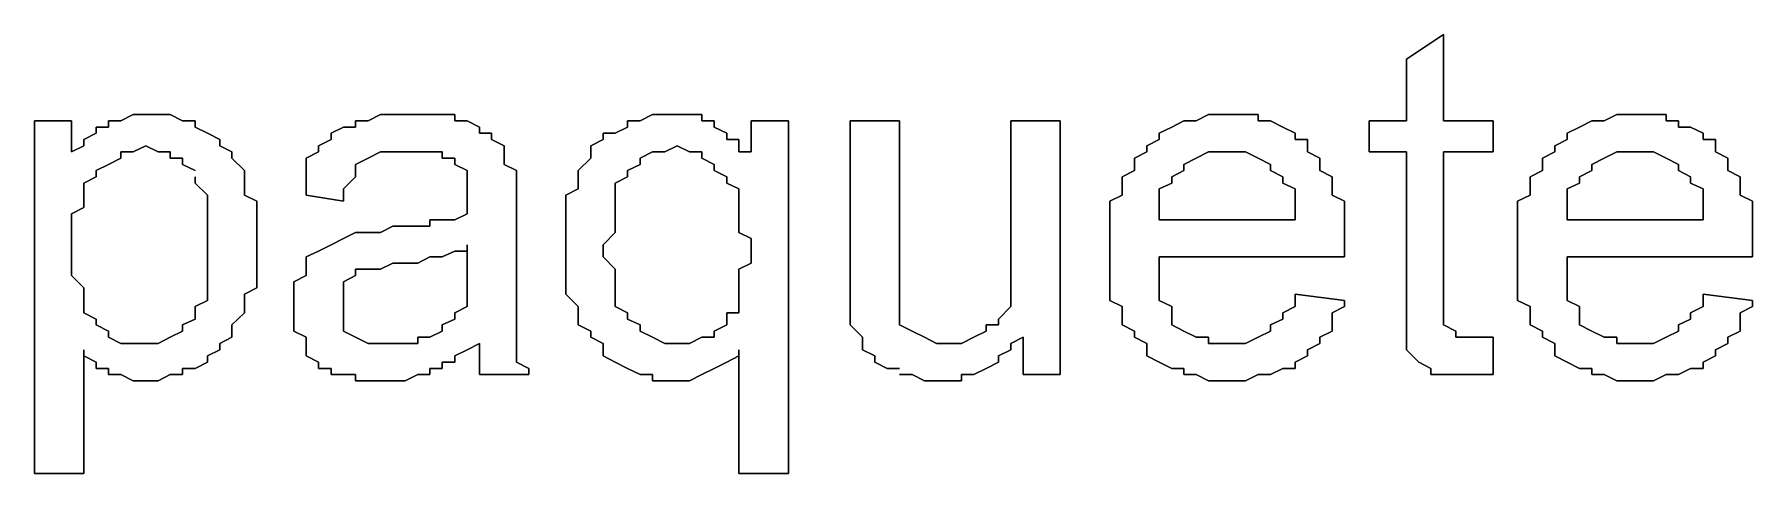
# Model space of a CAD drawing. Header units: metres. Extents: x 2.9 to 42.8, y 1.7 to 28.7.
# Drawn here: x 40.2343 to 40.7247, y 21.9833 to 22.1086 of the extents above; entities that cross this region are included whole.
import ezdxf

# ---------------------------------------------------------------- set-up
doc = ezdxf.new("R2010")
doc.units = ezdxf.units.M
doc.layers.add('GRIS', color=8, linetype='Continuous')

msp = doc.modelspace()

# ---------------------------------------------------------------- linework, layer by layer
at = {"layer": 'GRIS', "lineweight": -3}
for points in [[(40.6365, 22.1086), (40.6259, 22.1015), (40.6365, 22.1086)], [(40.6365, 22.0839), (40.6365, 22.1086), (40.6365, 22.0839)], [(40.6259, 22.1015), (40.6259, 22.0839), (40.6259, 22.1015)], [(40.2449, 22.0839), (40.2343, 22.0839), (40.2449, 22.0839)], [(40.2343, 22.0839), (40.2343, 21.9833), (40.2343, 22.0839)], [(40.2449, 22.0751), (40.2449, 22.0839), (40.2449, 22.0751)], [(40.259, 22.0839), (40.2555, 22.0839), (40.259, 22.0839)], [(40.2555, 22.0839), (40.2555, 22.0821), (40.2555, 22.0839)], [(40.2625, 22.0857), (40.259, 22.0839), (40.2625, 22.0857)], [(40.2661, 22.0857), (40.2625, 22.0857), (40.2661, 22.0857)], [(40.2696, 22.0857), (40.2661, 22.0857), (40.2696, 22.0857)], [(40.2731, 22.0857), (40.2696, 22.0857), (40.2731, 22.0857)], [(40.2766, 22.0839), (40.2731, 22.0857), (40.2766, 22.0839)], [(40.2802, 22.0839), (40.2766, 22.0839), (40.2802, 22.0839)], [(40.2802, 22.0821), (40.2802, 22.0839), (40.2802, 22.0821)], [(40.3296, 22.0839), (40.326, 22.0839), (40.3296, 22.0839)], [(40.326, 22.0839), (40.326, 22.0821), (40.326, 22.0839)], [(40.3331, 22.0857), (40.3296, 22.0839), (40.3331, 22.0857)], [(40.3366, 22.0857), (40.3331, 22.0857), (40.3366, 22.0857)], [(40.3401, 22.0857), (40.3366, 22.0857), (40.3401, 22.0857)], [(40.3437, 22.0857), (40.3401, 22.0857), (40.3437, 22.0857)], [(40.3472, 22.0857), (40.3437, 22.0857), (40.3472, 22.0857)], [(40.3507, 22.0857), (40.3472, 22.0857), (40.3507, 22.0857)], [(40.3543, 22.0857), (40.3507, 22.0857), (40.3543, 22.0857)], [(40.3543, 22.0839), (40.3543, 22.0857), (40.3543, 22.0839)], [(40.3578, 22.0839), (40.3543, 22.0839), (40.3578, 22.0839)], [(40.3613, 22.0821), (40.3578, 22.0839), (40.3613, 22.0821)], [(40.4072, 22.0839), (40.4036, 22.0839), (40.4072, 22.0839)], [(40.4036, 22.0839), (40.4036, 22.0821), (40.4036, 22.0839)], [(40.4107, 22.0857), (40.4072, 22.0839), (40.4107, 22.0857)], [(40.4142, 22.0857), (40.4107, 22.0857), (40.4142, 22.0857)], [(40.4178, 22.0857), (40.4142, 22.0857), (40.4178, 22.0857)], [(40.4213, 22.0857), (40.4178, 22.0857), (40.4213, 22.0857)], [(40.4248, 22.0857), (40.4213, 22.0857), (40.4248, 22.0857)], [(40.4248, 22.0839), (40.4248, 22.0857), (40.4248, 22.0839)], [(40.4283, 22.0839), (40.4248, 22.0839), (40.4283, 22.0839)], [(40.4283, 22.0821), (40.4283, 22.0839), (40.4283, 22.0821)], [(40.4495, 22.0839), (40.4389, 22.0839), (40.4495, 22.0839)], [(40.4389, 22.0839), (40.4389, 22.0751), (40.4389, 22.0839)], [(40.4495, 21.9833), (40.4495, 22.0839), (40.4495, 21.9833)], [(40.4812, 22.0839), (40.4671, 22.0839), (40.4812, 22.0839)], [(40.4671, 22.0839), (40.4671, 22.0398), (40.4671, 22.0839)], [(40.4812, 22.0433), (40.4812, 22.0839), (40.4812, 22.0433)], [(40.5271, 22.0839), (40.513, 22.0839), (40.5271, 22.0839)], [(40.513, 22.0839), (40.513, 22.0451), (40.513, 22.0839)], [(40.5271, 22.0116), (40.5271, 22.0839), (40.5271, 22.0116)], [(40.5624, 22.0839), (40.5589, 22.0821), (40.5624, 22.0839)], [(40.5659, 22.0839), (40.5624, 22.0839), (40.5659, 22.0839)], [(40.5694, 22.0857), (40.5659, 22.0839), (40.5694, 22.0857)], [(40.573, 22.0857), (40.5694, 22.0857), (40.573, 22.0857)], [(40.5765, 22.0857), (40.573, 22.0857), (40.5765, 22.0857)], [(40.58, 22.0857), (40.5765, 22.0857), (40.58, 22.0857)], [(40.5836, 22.0857), (40.58, 22.0857), (40.5836, 22.0857)], [(40.5836, 22.0839), (40.5836, 22.0857), (40.5836, 22.0839)], [(40.5871, 22.0839), (40.5836, 22.0839), (40.5871, 22.0839)], [(40.5906, 22.0821), (40.5871, 22.0839), (40.5906, 22.0821)], [(40.6259, 22.0839), (40.6153, 22.0839), (40.6259, 22.0839)], [(40.6153, 22.0839), (40.6153, 22.0751), (40.6153, 22.0839)], [(40.6506, 22.0839), (40.6365, 22.0839), (40.6506, 22.0839)], [(40.6506, 22.0751), (40.6506, 22.0839), (40.6506, 22.0751)], [(40.6788, 22.0839), (40.6753, 22.0821), (40.6788, 22.0839)], [(40.6823, 22.0839), (40.6788, 22.0839), (40.6823, 22.0839)], [(40.6859, 22.0857), (40.6823, 22.0839), (40.6859, 22.0857)], [(40.6894, 22.0857), (40.6859, 22.0857), (40.6894, 22.0857)], [(40.6929, 22.0857), (40.6894, 22.0857), (40.6929, 22.0857)], [(40.6964, 22.0857), (40.6929, 22.0857), (40.6964, 22.0857)], [(40.7, 22.0857), (40.6964, 22.0857), (40.7, 22.0857)], [(40.7, 22.0839), (40.7, 22.0857), (40.7, 22.0839)], [(40.7035, 22.0839), (40.7, 22.0839), (40.7035, 22.0839)], [(40.7035, 22.0821), (40.7035, 22.0839), (40.7035, 22.0821)], [(40.2519, 22.0804), (40.2484, 22.0786), (40.2519, 22.0804)], [(40.2484, 22.0786), (40.2484, 22.0768), (40.2484, 22.0786)], [(40.2555, 22.0821), (40.2519, 22.0821), (40.2555, 22.0821)], [(40.2519, 22.0821), (40.2519, 22.0804), (40.2519, 22.0821)], [(40.2837, 22.0804), (40.2802, 22.0821), (40.2837, 22.0804)], [(40.2872, 22.0786), (40.2837, 22.0804), (40.2872, 22.0786)], [(40.2872, 22.0768), (40.2872, 22.0786), (40.2872, 22.0768)], [(40.319, 22.0786), (40.3154, 22.0768), (40.319, 22.0786)], [(40.3225, 22.0821), (40.319, 22.0804), (40.3225, 22.0821)], [(40.319, 22.0804), (40.319, 22.0786), (40.319, 22.0804)], [(40.326, 22.0821), (40.3225, 22.0821), (40.326, 22.0821)], [(40.3613, 22.0804), (40.3613, 22.0821), (40.3613, 22.0804)], [(40.3648, 22.0804), (40.3613, 22.0804), (40.3648, 22.0804)], [(40.3648, 22.0786), (40.3648, 22.0804), (40.3648, 22.0786)], [(40.3684, 22.0768), (40.3648, 22.0786), (40.3684, 22.0768)], [(40.3966, 22.0786), (40.3931, 22.0768), (40.3966, 22.0786)], [(40.4001, 22.0804), (40.3966, 22.0804), (40.4001, 22.0804)], [(40.3966, 22.0804), (40.3966, 22.0786), (40.3966, 22.0804)], [(40.4036, 22.0821), (40.4001, 22.0804), (40.4036, 22.0821)], [(40.4319, 22.0804), (40.4283, 22.0821), (40.4319, 22.0804)], [(40.4319, 22.0786), (40.4319, 22.0804), (40.4319, 22.0786)], [(40.4354, 22.0786), (40.4319, 22.0786), (40.4354, 22.0786)], [(40.4354, 22.0751), (40.4354, 22.0786), (40.4354, 22.0751)], [(40.5553, 22.0786), (40.5518, 22.0768), (40.5553, 22.0786)], [(40.5589, 22.0821), (40.5553, 22.0804), (40.5589, 22.0821)], [(40.5553, 22.0804), (40.5553, 22.0786), (40.5553, 22.0804)], [(40.5941, 22.0804), (40.5906, 22.0821), (40.5941, 22.0804)], [(40.5941, 22.0786), (40.5941, 22.0804), (40.5941, 22.0786)], [(40.5977, 22.0786), (40.5941, 22.0786), (40.5977, 22.0786)], [(40.5977, 22.0768), (40.5977, 22.0786), (40.5977, 22.0768)], [(40.6718, 22.0786), (40.6682, 22.0768), (40.6718, 22.0786)], [(40.6753, 22.0821), (40.6718, 22.0804), (40.6753, 22.0821)], [(40.6718, 22.0804), (40.6718, 22.0786), (40.6718, 22.0804)], [(40.707, 22.0821), (40.7035, 22.0821), (40.707, 22.0821)], [(40.7106, 22.0804), (40.707, 22.0821), (40.7106, 22.0804)], [(40.7106, 22.0786), (40.7106, 22.0804), (40.7106, 22.0786)], [(40.7141, 22.0786), (40.7106, 22.0786), (40.7141, 22.0786)], [(40.7141, 22.0768), (40.7141, 22.0786), (40.7141, 22.0768)], [(40.2484, 22.0768), (40.2449, 22.0751), (40.2484, 22.0768)], [(40.2555, 22.0715), (40.259, 22.0733), (40.2555, 22.0715)], [(40.259, 22.0733), (40.259, 22.0751), (40.259, 22.0733)], [(40.259, 22.0751), (40.2625, 22.0751), (40.259, 22.0751)], [(40.2625, 22.0751), (40.2661, 22.0768), (40.2625, 22.0751)], [(40.2661, 22.0768), (40.2696, 22.0751), (40.2661, 22.0768)], [(40.2696, 22.0751), (40.2731, 22.0751), (40.2696, 22.0751)], [(40.2731, 22.0751), (40.2731, 22.0733), (40.2731, 22.0751)], [(40.2731, 22.0733), (40.2766, 22.0733), (40.2731, 22.0733)], [(40.2766, 22.0733), (40.2766, 22.0715), (40.2766, 22.0733)], [(40.2907, 22.0751), (40.2872, 22.0768), (40.2907, 22.0751)], [(40.2907, 22.0733), (40.2907, 22.0751), (40.2907, 22.0733)], [(40.2943, 22.0698), (40.2907, 22.0733), (40.2943, 22.0698)], [(40.3154, 22.0751), (40.3119, 22.0733), (40.3154, 22.0751)], [(40.3119, 22.0733), (40.3119, 22.0715), (40.3119, 22.0733)], [(40.3154, 22.0768), (40.3154, 22.0751), (40.3154, 22.0768)], [(40.326, 22.0715), (40.3296, 22.0733), (40.326, 22.0715)], [(40.3296, 22.0733), (40.3331, 22.0751), (40.3296, 22.0733)], [(40.3331, 22.0751), (40.3366, 22.0751), (40.3331, 22.0751)], [(40.3366, 22.0751), (40.3401, 22.0751), (40.3366, 22.0751)], [(40.3401, 22.0751), (40.3437, 22.0751), (40.3401, 22.0751)], [(40.3437, 22.0751), (40.3472, 22.0751), (40.3437, 22.0751)], [(40.3472, 22.0751), (40.3507, 22.0751), (40.3472, 22.0751)], [(40.3507, 22.0751), (40.3507, 22.0733), (40.3507, 22.0751)], [(40.3507, 22.0733), (40.3543, 22.0733), (40.3507, 22.0733)], [(40.3543, 22.0733), (40.3543, 22.0715), (40.3543, 22.0733)], [(40.3684, 22.0733), (40.3684, 22.0768), (40.3684, 22.0733)], [(40.3684, 22.0715), (40.3684, 22.0733), (40.3684, 22.0715)], [(40.3931, 22.0733), (40.3895, 22.0698), (40.3931, 22.0733)], [(40.3931, 22.0768), (40.3931, 22.0751), (40.3931, 22.0768)], [(40.3931, 22.0751), (40.3931, 22.0733), (40.3931, 22.0751)], [(40.4072, 22.0733), (40.4107, 22.0751), (40.4072, 22.0733)], [(40.4072, 22.0715), (40.4072, 22.0733), (40.4072, 22.0715)], [(40.4107, 22.0751), (40.4142, 22.0751), (40.4107, 22.0751)], [(40.4142, 22.0751), (40.4178, 22.0768), (40.4142, 22.0751)], [(40.4178, 22.0768), (40.4213, 22.0751), (40.4178, 22.0768)], [(40.4213, 22.0751), (40.4248, 22.0751), (40.4213, 22.0751)], [(40.4248, 22.0751), (40.4248, 22.0733), (40.4248, 22.0751)], [(40.4248, 22.0733), (40.4283, 22.0715), (40.4248, 22.0733)], [(40.4389, 22.0751), (40.4354, 22.0751), (40.4389, 22.0751)], [(40.5518, 22.0751), (40.5483, 22.0733), (40.5518, 22.0751)], [(40.5483, 22.0733), (40.5483, 22.0715), (40.5483, 22.0733)], [(40.5518, 22.0768), (40.5518, 22.0751), (40.5518, 22.0768)], [(40.5624, 22.0715), (40.5659, 22.0733), (40.5624, 22.0715)], [(40.5659, 22.0733), (40.5694, 22.0751), (40.5659, 22.0733)], [(40.5694, 22.0751), (40.573, 22.0751), (40.5694, 22.0751)], [(40.573, 22.0751), (40.5765, 22.0751), (40.573, 22.0751)], [(40.5765, 22.0751), (40.58, 22.0751), (40.5765, 22.0751)], [(40.58, 22.0751), (40.5836, 22.0733), (40.58, 22.0751)], [(40.5836, 22.0733), (40.5871, 22.0715), (40.5836, 22.0733)], [(40.5977, 22.0751), (40.5977, 22.0768), (40.5977, 22.0751)], [(40.6012, 22.0733), (40.5977, 22.0751), (40.6012, 22.0733)], [(40.6012, 22.0698), (40.6012, 22.0733), (40.6012, 22.0698)], [(40.6153, 22.0751), (40.6259, 22.0751), (40.6153, 22.0751)], [(40.6259, 22.0751), (40.6259, 22.0327), (40.6259, 22.0751)], [(40.6365, 22.0327), (40.6365, 22.0751), (40.6365, 22.0327)], [(40.6365, 22.0751), (40.6506, 22.0751), (40.6365, 22.0751)], [(40.6682, 22.0751), (40.6647, 22.0733), (40.6682, 22.0751)], [(40.6647, 22.0733), (40.6647, 22.0715), (40.6647, 22.0733)], [(40.6682, 22.0768), (40.6682, 22.0751), (40.6682, 22.0768)], [(40.6788, 22.0715), (40.6823, 22.0733), (40.6788, 22.0715)], [(40.6823, 22.0733), (40.6859, 22.0751), (40.6823, 22.0733)], [(40.6859, 22.0751), (40.6894, 22.0751), (40.6859, 22.0751)], [(40.6894, 22.0751), (40.6929, 22.0751), (40.6894, 22.0751)], [(40.6929, 22.0751), (40.6964, 22.0751), (40.6929, 22.0751)], [(40.6964, 22.0751), (40.7, 22.0733), (40.6964, 22.0751)], [(40.7, 22.0733), (40.7035, 22.0715), (40.7, 22.0733)], [(40.7141, 22.0751), (40.7141, 22.0768), (40.7141, 22.0751)], [(40.7176, 22.0733), (40.7141, 22.0751), (40.7176, 22.0733)], [(40.7176, 22.0698), (40.7176, 22.0733), (40.7176, 22.0698)], [(40.2519, 22.0698), (40.2555, 22.0715), (40.2519, 22.0698)], [(40.2519, 22.068), (40.2519, 22.0698), (40.2519, 22.068)], [(40.2766, 22.0715), (40.2802, 22.0698), (40.2766, 22.0715)], [(40.2943, 22.068), (40.2943, 22.0698), (40.2943, 22.068)], [(40.3119, 22.0715), (40.3119, 22.068), (40.3119, 22.0715)], [(40.326, 22.0698), (40.326, 22.0715), (40.326, 22.0698)], [(40.326, 22.068), (40.326, 22.0698), (40.326, 22.068)], [(40.3543, 22.0715), (40.3578, 22.0698), (40.3543, 22.0715)], [(40.3578, 22.0698), (40.3578, 22.068), (40.3578, 22.0698)], [(40.3719, 22.0698), (40.3684, 22.0715), (40.3719, 22.0698)], [(40.3719, 22.068), (40.3719, 22.0698), (40.3719, 22.068)], [(40.3895, 22.0698), (40.3895, 22.068), (40.3895, 22.0698)], [(40.4036, 22.0698), (40.4072, 22.0715), (40.4036, 22.0698)], [(40.4036, 22.068), (40.4036, 22.0698), (40.4036, 22.068)], [(40.4283, 22.0715), (40.4283, 22.0698), (40.4283, 22.0715)], [(40.4283, 22.0698), (40.4319, 22.068), (40.4283, 22.0698)], [(40.5483, 22.0698), (40.5448, 22.068), (40.5483, 22.0698)], [(40.5483, 22.0715), (40.5483, 22.0698), (40.5483, 22.0715)], [(40.5589, 22.068), (40.5624, 22.0698), (40.5589, 22.068)], [(40.5624, 22.0698), (40.5624, 22.0715), (40.5624, 22.0698)], [(40.5871, 22.0715), (40.5871, 22.0698), (40.5871, 22.0715)], [(40.5871, 22.0698), (40.5906, 22.068), (40.5871, 22.0698)], [(40.6047, 22.068), (40.6012, 22.0698), (40.6047, 22.068)], [(40.6647, 22.0698), (40.6612, 22.068), (40.6647, 22.0698)], [(40.6647, 22.0715), (40.6647, 22.0698), (40.6647, 22.0715)], [(40.6753, 22.068), (40.6788, 22.0698), (40.6753, 22.068)], [(40.6788, 22.0698), (40.6788, 22.0715), (40.6788, 22.0698)], [(40.7035, 22.0715), (40.7035, 22.0698), (40.7035, 22.0715)], [(40.7035, 22.0698), (40.707, 22.068), (40.7035, 22.0698)], [(40.7211, 22.068), (40.7176, 22.0698), (40.7211, 22.068)], [(40.2484, 22.0662), (40.2519, 22.068), (40.2484, 22.0662)], [(40.2484, 22.0627), (40.2484, 22.0662), (40.2484, 22.0627)], [(40.2802, 22.068), (40.2802, 22.0662), (40.2802, 22.068)], [(40.2802, 22.0662), (40.2837, 22.0627), (40.2802, 22.0662)], [(40.2943, 22.0645), (40.2943, 22.068), (40.2943, 22.0645)], [(40.2943, 22.0627), (40.2943, 22.0645), (40.2943, 22.0627)], [(40.3119, 22.068), (40.3119, 22.0662), (40.3119, 22.068)], [(40.3119, 22.0662), (40.3119, 22.0627), (40.3119, 22.0662)], [(40.3225, 22.0645), (40.326, 22.068), (40.3225, 22.0645)], [(40.3225, 22.0627), (40.3225, 22.0645), (40.3225, 22.0627)], [(40.3578, 22.068), (40.3578, 22.0662), (40.3578, 22.068)], [(40.3578, 22.0662), (40.3578, 22.0645), (40.3578, 22.0662)], [(40.3578, 22.0645), (40.3578, 22.061), (40.3578, 22.0645)], [(40.3719, 22.0662), (40.3719, 22.068), (40.3719, 22.0662)], [(40.3719, 22.0627), (40.3719, 22.0662), (40.3719, 22.0627)], [(40.3895, 22.0645), (40.386, 22.0627), (40.3895, 22.0645)], [(40.3895, 22.068), (40.3895, 22.0645), (40.3895, 22.068)], [(40.4001, 22.0662), (40.4036, 22.068), (40.4001, 22.0662)], [(40.4001, 22.0645), (40.4001, 22.0662), (40.4001, 22.0645)], [(40.4001, 22.0627), (40.4001, 22.0645), (40.4001, 22.0627)], [(40.4319, 22.068), (40.4319, 22.0662), (40.4319, 22.068)], [(40.4319, 22.0662), (40.4354, 22.0645), (40.4319, 22.0662)], [(40.4354, 22.0645), (40.4354, 22.0627), (40.4354, 22.0645)], [(40.5448, 22.068), (40.5448, 22.0662), (40.5448, 22.068)], [(40.5448, 22.0662), (40.5448, 22.0645), (40.5448, 22.0662)], [(40.5448, 22.0645), (40.5448, 22.0627), (40.5448, 22.0645)], [(40.5553, 22.0645), (40.5589, 22.0662), (40.5553, 22.0645)], [(40.5553, 22.0627), (40.5553, 22.0645), (40.5553, 22.0627)], [(40.5589, 22.0662), (40.5589, 22.068), (40.5589, 22.0662)], [(40.5906, 22.068), (40.5906, 22.0662), (40.5906, 22.068)], [(40.5906, 22.0662), (40.5941, 22.0645), (40.5906, 22.0662)], [(40.5941, 22.0645), (40.5941, 22.0627), (40.5941, 22.0645)], [(40.6047, 22.0662), (40.6047, 22.068), (40.6047, 22.0662)], [(40.6047, 22.0645), (40.6047, 22.0662), (40.6047, 22.0645)], [(40.6047, 22.0627), (40.6047, 22.0645), (40.6047, 22.0627)], [(40.6612, 22.068), (40.6612, 22.0662), (40.6612, 22.068)], [(40.6612, 22.0662), (40.6612, 22.0645), (40.6612, 22.0662)], [(40.6612, 22.0645), (40.6612, 22.0627), (40.6612, 22.0645)], [(40.6718, 22.0645), (40.6753, 22.0662), (40.6718, 22.0645)], [(40.6718, 22.0627), (40.6718, 22.0645), (40.6718, 22.0627)], [(40.6753, 22.0662), (40.6753, 22.068), (40.6753, 22.0662)], [(40.707, 22.068), (40.707, 22.0662), (40.707, 22.068)], [(40.707, 22.0662), (40.7106, 22.0645), (40.707, 22.0662)], [(40.7106, 22.0645), (40.7106, 22.0627), (40.7106, 22.0645)], [(40.7211, 22.0662), (40.7211, 22.068), (40.7211, 22.0662)], [(40.7211, 22.0645), (40.7211, 22.0662), (40.7211, 22.0645)], [(40.7211, 22.0627), (40.7211, 22.0645), (40.7211, 22.0627)], [(40.2449, 22.0574), (40.2484, 22.0592), (40.2449, 22.0574)], [(40.2484, 22.061), (40.2484, 22.0627), (40.2484, 22.061)], [(40.2484, 22.0592), (40.2484, 22.061), (40.2484, 22.0592)], [(40.2837, 22.0627), (40.2837, 22.061), (40.2837, 22.0627)], [(40.2837, 22.061), (40.2837, 22.0592), (40.2837, 22.061)], [(40.2837, 22.0592), (40.2837, 22.0574), (40.2837, 22.0592)], [(40.2978, 22.061), (40.2943, 22.0627), (40.2978, 22.061)], [(40.2978, 22.0592), (40.2978, 22.061), (40.2978, 22.0592)], [(40.2978, 22.0557), (40.2978, 22.0592), (40.2978, 22.0557)], [(40.3119, 22.0627), (40.3225, 22.061), (40.3119, 22.0627)], [(40.3225, 22.061), (40.3225, 22.0627), (40.3225, 22.061)], [(40.3578, 22.061), (40.3578, 22.0574), (40.3578, 22.061)], [(40.3719, 22.061), (40.3719, 22.0627), (40.3719, 22.061)], [(40.3719, 22.0592), (40.3719, 22.061), (40.3719, 22.0592)], [(40.3719, 22.0416), (40.3719, 22.0592), (40.3719, 22.0416)], [(40.386, 22.0627), (40.386, 22.061), (40.386, 22.0627)], [(40.386, 22.061), (40.386, 22.0592), (40.386, 22.061)], [(40.386, 22.0592), (40.386, 22.0557), (40.386, 22.0592)], [(40.4001, 22.0592), (40.4001, 22.0627), (40.4001, 22.0592)], [(40.4001, 22.0574), (40.4001, 22.0592), (40.4001, 22.0574)], [(40.4354, 22.0627), (40.4354, 22.0592), (40.4354, 22.0627)], [(40.4354, 22.0592), (40.4354, 22.0574), (40.4354, 22.0592)], [(40.5448, 22.0627), (40.5412, 22.061), (40.5448, 22.0627)], [(40.5412, 22.061), (40.5412, 22.0574), (40.5412, 22.061)], [(40.5553, 22.0592), (40.5553, 22.0627), (40.5553, 22.0592)], [(40.5553, 22.0574), (40.5553, 22.0592), (40.5553, 22.0574)], [(40.5941, 22.0627), (40.5941, 22.061), (40.5941, 22.0627)], [(40.5941, 22.061), (40.5941, 22.0574), (40.5941, 22.061)], [(40.6082, 22.061), (40.6047, 22.0627), (40.6082, 22.061)], [(40.6082, 22.0574), (40.6082, 22.061), (40.6082, 22.0574)], [(40.6612, 22.0627), (40.6576, 22.061), (40.6612, 22.0627)], [(40.6576, 22.061), (40.6576, 22.0574), (40.6576, 22.061)], [(40.6718, 22.0592), (40.6718, 22.0627), (40.6718, 22.0592)], [(40.6718, 22.0574), (40.6718, 22.0592), (40.6718, 22.0574)], [(40.7106, 22.0627), (40.7106, 22.061), (40.7106, 22.0627)], [(40.7106, 22.061), (40.7106, 22.0574), (40.7106, 22.061)], [(40.7247, 22.061), (40.7211, 22.0627), (40.7247, 22.061)], [(40.7247, 22.0574), (40.7247, 22.061), (40.7247, 22.0574)], [(40.2449, 22.0539), (40.2449, 22.0574), (40.2449, 22.0539)], [(40.2449, 22.0521), (40.2449, 22.0539), (40.2449, 22.0521)], [(40.2837, 22.0574), (40.2837, 22.0539), (40.2837, 22.0574)], [(40.2837, 22.0539), (40.2837, 22.0521), (40.2837, 22.0539)], [(40.2978, 22.0539), (40.2978, 22.0557), (40.2978, 22.0539)], [(40.2978, 22.0504), (40.2978, 22.0539), (40.2978, 22.0504)], [(40.3366, 22.0539), (40.3331, 22.0521), (40.3366, 22.0539)], [(40.3401, 22.0539), (40.3366, 22.0539), (40.3401, 22.0539)], [(40.3437, 22.0539), (40.3401, 22.0539), (40.3437, 22.0539)], [(40.3472, 22.0539), (40.3437, 22.0539), (40.3472, 22.0539)], [(40.3507, 22.0557), (40.3472, 22.0557), (40.3507, 22.0557)], [(40.3472, 22.0557), (40.3472, 22.0539), (40.3472, 22.0557)], [(40.3543, 22.0557), (40.3507, 22.0557), (40.3543, 22.0557)], [(40.3578, 22.0574), (40.3543, 22.0557), (40.3578, 22.0574)], [(40.386, 22.0557), (40.386, 22.0539), (40.386, 22.0557)], [(40.386, 22.0539), (40.386, 22.0504), (40.386, 22.0539)], [(40.4001, 22.0557), (40.4001, 22.0574), (40.4001, 22.0557)], [(40.4001, 22.0521), (40.4001, 22.0557), (40.4001, 22.0521)], [(40.4354, 22.0574), (40.4354, 22.0557), (40.4354, 22.0574)], [(40.4354, 22.0557), (40.4354, 22.0521), (40.4354, 22.0557)], [(40.5412, 22.0574), (40.5412, 22.0557), (40.5412, 22.0574)], [(40.5412, 22.0557), (40.5412, 22.0521), (40.5412, 22.0557)], [(40.5553, 22.0557), (40.5553, 22.0574), (40.5553, 22.0557)], [(40.5941, 22.0557), (40.5553, 22.0557), (40.5941, 22.0557)], [(40.5941, 22.0574), (40.5941, 22.0557), (40.5941, 22.0574)], [(40.6082, 22.0557), (40.6082, 22.0574), (40.6082, 22.0557)], [(40.6082, 22.0521), (40.6082, 22.0557), (40.6082, 22.0521)], [(40.6576, 22.0574), (40.6576, 22.0557), (40.6576, 22.0574)], [(40.6576, 22.0557), (40.6576, 22.0521), (40.6576, 22.0557)], [(40.6718, 22.0557), (40.6718, 22.0574), (40.6718, 22.0557)], [(40.7106, 22.0557), (40.6718, 22.0557), (40.7106, 22.0557)], [(40.7106, 22.0574), (40.7106, 22.0557), (40.7106, 22.0574)], [(40.7247, 22.0557), (40.7247, 22.0574), (40.7247, 22.0557)], [(40.7247, 22.0521), (40.7247, 22.0557), (40.7247, 22.0521)], [(40.2449, 22.0486), (40.2449, 22.0521), (40.2449, 22.0486)], [(40.2449, 22.0468), (40.2449, 22.0486), (40.2449, 22.0468)], [(40.2837, 22.0521), (40.2837, 22.0486), (40.2837, 22.0521)], [(40.2837, 22.0486), (40.2837, 22.0468), (40.2837, 22.0486)], [(40.2978, 22.0486), (40.2978, 22.0504), (40.2978, 22.0486)], [(40.2978, 22.0451), (40.2978, 22.0486), (40.2978, 22.0451)], [(40.319, 22.0486), (40.3154, 22.0468), (40.319, 22.0486)], [(40.3225, 22.0504), (40.319, 22.0486), (40.3225, 22.0504)], [(40.326, 22.0521), (40.3225, 22.0504), (40.326, 22.0521)], [(40.3296, 22.0521), (40.326, 22.0521), (40.3296, 22.0521)], [(40.3331, 22.0521), (40.3296, 22.0521), (40.3331, 22.0521)], [(40.3578, 22.0486), (40.3578, 22.0433), (40.3578, 22.0486)], [(40.3578, 22.0468), (40.3578, 22.0486), (40.3578, 22.0468)], [(40.386, 22.0504), (40.386, 22.0486), (40.386, 22.0504)], [(40.386, 22.0486), (40.386, 22.0468), (40.386, 22.0486)], [(40.3966, 22.0486), (40.4001, 22.0521), (40.3966, 22.0486)], [(40.3966, 22.0451), (40.3966, 22.0486), (40.3966, 22.0451)], [(40.4354, 22.0521), (40.4389, 22.0504), (40.4354, 22.0521)], [(40.4389, 22.0504), (40.4389, 22.0468), (40.4389, 22.0504)], [(40.5412, 22.0521), (40.5412, 22.0504), (40.5412, 22.0521)], [(40.5412, 22.0504), (40.5412, 22.0468), (40.5412, 22.0504)], [(40.6082, 22.0504), (40.6082, 22.0521), (40.6082, 22.0504)], [(40.6082, 22.0486), (40.6082, 22.0504), (40.6082, 22.0486)], [(40.6082, 22.0451), (40.6082, 22.0486), (40.6082, 22.0451)], [(40.6576, 22.0521), (40.6576, 22.0504), (40.6576, 22.0521)], [(40.6576, 22.0504), (40.6576, 22.0468), (40.6576, 22.0504)], [(40.7247, 22.0504), (40.7247, 22.0521), (40.7247, 22.0504)], [(40.7247, 22.0486), (40.7247, 22.0504), (40.7247, 22.0486)], [(40.7247, 22.0451), (40.7247, 22.0486), (40.7247, 22.0451)], [(40.2449, 22.0451), (40.2449, 22.0468), (40.2449, 22.0451)], [(40.2449, 22.0416), (40.2449, 22.0451), (40.2449, 22.0416)], [(40.2837, 22.0468), (40.2837, 22.0433), (40.2837, 22.0468)], [(40.2978, 22.0433), (40.2978, 22.0451), (40.2978, 22.0433)], [(40.3154, 22.0468), (40.3119, 22.0451), (40.3154, 22.0468)], [(40.3119, 22.0451), (40.3119, 22.0433), (40.3119, 22.0451)], [(40.3437, 22.0433), (40.3472, 22.0451), (40.3437, 22.0433)], [(40.3472, 22.0451), (40.3507, 22.0451), (40.3472, 22.0451)], [(40.3507, 22.0451), (40.3543, 22.0468), (40.3507, 22.0451)], [(40.3543, 22.0468), (40.3578, 22.0468), (40.3543, 22.0468)], [(40.386, 22.0468), (40.386, 22.0433), (40.386, 22.0468)], [(40.4001, 22.0416), (40.3966, 22.0451), (40.4001, 22.0416)], [(40.4389, 22.0468), (40.4389, 22.0433), (40.4389, 22.0468)], [(40.513, 22.0451), (40.513, 22.0416), (40.513, 22.0451)], [(40.5412, 22.0468), (40.5412, 22.0451), (40.5412, 22.0468)], [(40.5412, 22.0451), (40.5412, 22.0433), (40.5412, 22.0451)], [(40.5553, 22.0416), (40.5553, 22.0451), (40.5553, 22.0416)], [(40.5553, 22.0451), (40.6082, 22.0451), (40.5553, 22.0451)], [(40.6576, 22.0468), (40.6576, 22.0451), (40.6576, 22.0468)], [(40.6576, 22.0451), (40.6576, 22.0433), (40.6576, 22.0451)], [(40.6718, 22.0416), (40.6718, 22.0451), (40.6718, 22.0416)], [(40.6718, 22.0451), (40.7247, 22.0451), (40.6718, 22.0451)], [(40.2449, 22.0398), (40.2449, 22.0416), (40.2449, 22.0398)], [(40.2484, 22.0363), (40.2449, 22.0398), (40.2484, 22.0363)], [(40.2837, 22.0433), (40.2837, 22.0416), (40.2837, 22.0433)], [(40.2837, 22.0416), (40.2837, 22.038), (40.2837, 22.0416)], [(40.2978, 22.0416), (40.2978, 22.0433), (40.2978, 22.0416)], [(40.2978, 22.038), (40.2978, 22.0416), (40.2978, 22.038)], [(40.3119, 22.0398), (40.3084, 22.038), (40.3119, 22.0398)], [(40.3119, 22.0433), (40.3119, 22.0398), (40.3119, 22.0433)], [(40.3225, 22.038), (40.326, 22.0398), (40.3225, 22.038)], [(40.326, 22.0398), (40.326, 22.0416), (40.326, 22.0398)], [(40.326, 22.0416), (40.3296, 22.0416), (40.326, 22.0416)], [(40.3296, 22.0416), (40.3331, 22.0416), (40.3296, 22.0416)], [(40.3331, 22.0416), (40.3366, 22.0433), (40.3331, 22.0416)], [(40.3366, 22.0433), (40.3401, 22.0433), (40.3366, 22.0433)], [(40.3401, 22.0433), (40.3437, 22.0433), (40.3401, 22.0433)], [(40.3578, 22.0433), (40.3578, 22.0398), (40.3578, 22.0433)], [(40.3578, 22.0398), (40.3578, 22.038), (40.3578, 22.0398)], [(40.3719, 22.038), (40.3719, 22.0416), (40.3719, 22.038)], [(40.386, 22.0433), (40.386, 22.0416), (40.386, 22.0433)], [(40.386, 22.0416), (40.386, 22.038), (40.386, 22.0416)], [(40.4001, 22.0398), (40.4001, 22.0416), (40.4001, 22.0398)], [(40.4001, 22.038), (40.4001, 22.0398), (40.4001, 22.038)], [(40.4389, 22.0433), (40.4354, 22.0416), (40.4389, 22.0433)], [(40.4354, 22.0416), (40.4354, 22.038), (40.4354, 22.0416)], [(40.4671, 22.0398), (40.4671, 22.0363), (40.4671, 22.0398)], [(40.4812, 22.0398), (40.4812, 22.0433), (40.4812, 22.0398)], [(40.4812, 22.038), (40.4812, 22.0398), (40.4812, 22.038)], [(40.513, 22.0416), (40.513, 22.0398), (40.513, 22.0416)], [(40.513, 22.0398), (40.513, 22.038), (40.513, 22.0398)], [(40.5412, 22.0433), (40.5412, 22.0398), (40.5412, 22.0433)], [(40.5412, 22.0398), (40.5412, 22.038), (40.5412, 22.0398)], [(40.5553, 22.0398), (40.5553, 22.0416), (40.5553, 22.0398)], [(40.5553, 22.0363), (40.5553, 22.0398), (40.5553, 22.0363)], [(40.6576, 22.0433), (40.6576, 22.0398), (40.6576, 22.0433)], [(40.6576, 22.0398), (40.6576, 22.038), (40.6576, 22.0398)], [(40.6718, 22.0398), (40.6718, 22.0416), (40.6718, 22.0398)], [(40.6718, 22.0363), (40.6718, 22.0398), (40.6718, 22.0363)], [(40.2484, 22.0345), (40.2484, 22.0363), (40.2484, 22.0345)], [(40.2484, 22.0327), (40.2484, 22.0345), (40.2484, 22.0327)], [(40.2837, 22.038), (40.2837, 22.0363), (40.2837, 22.038)], [(40.2837, 22.0363), (40.2837, 22.0345), (40.2837, 22.0363)], [(40.2837, 22.0345), (40.2837, 22.0327), (40.2837, 22.0345)], [(40.2943, 22.0345), (40.2978, 22.0363), (40.2943, 22.0345)], [(40.2943, 22.031), (40.2943, 22.0345), (40.2943, 22.031)], [(40.2978, 22.0363), (40.2978, 22.038), (40.2978, 22.0363)], [(40.3084, 22.038), (40.3084, 22.0363), (40.3084, 22.038)], [(40.3084, 22.0363), (40.3084, 22.0327), (40.3084, 22.0363)], [(40.3225, 22.0363), (40.3225, 22.038), (40.3225, 22.0363)], [(40.3225, 22.0345), (40.3225, 22.0363), (40.3225, 22.0345)], [(40.3225, 22.0327), (40.3225, 22.0345), (40.3225, 22.0327)], [(40.3578, 22.038), (40.3578, 22.0345), (40.3578, 22.038)], [(40.3578, 22.0345), (40.3578, 22.0327), (40.3578, 22.0345)], [(40.3719, 22.0345), (40.3719, 22.038), (40.3719, 22.0345)], [(40.3719, 22.0327), (40.3719, 22.0345), (40.3719, 22.0327)], [(40.386, 22.038), (40.386, 22.0363), (40.386, 22.038)], [(40.386, 22.0363), (40.386, 22.0345), (40.386, 22.0363)], [(40.386, 22.0345), (40.3895, 22.031), (40.386, 22.0345)], [(40.4001, 22.0345), (40.4001, 22.038), (40.4001, 22.0345)], [(40.4001, 22.0327), (40.4001, 22.0345), (40.4001, 22.0327)], [(40.4354, 22.038), (40.4354, 22.0363), (40.4354, 22.038)], [(40.4354, 22.0363), (40.4354, 22.0345), (40.4354, 22.0363)], [(40.4354, 22.0345), (40.4354, 22.0327), (40.4354, 22.0345)], [(40.4671, 22.0363), (40.4671, 22.0345), (40.4671, 22.0363)], [(40.4671, 22.0345), (40.4671, 22.031), (40.4671, 22.0345)], [(40.4812, 22.0345), (40.4812, 22.038), (40.4812, 22.0345)], [(40.4812, 22.0327), (40.4812, 22.0345), (40.4812, 22.0327)], [(40.513, 22.038), (40.513, 22.0345), (40.513, 22.038)], [(40.513, 22.0345), (40.513, 22.0327), (40.513, 22.0345)], [(40.5412, 22.038), (40.5412, 22.0363), (40.5412, 22.038)], [(40.5412, 22.0363), (40.5412, 22.0327), (40.5412, 22.0363)], [(40.5553, 22.0345), (40.5553, 22.0363), (40.5553, 22.0345)], [(40.5553, 22.0327), (40.5553, 22.0345), (40.5553, 22.0327)], [(40.5941, 22.0345), (40.5941, 22.0327), (40.5941, 22.0345)], [(40.6082, 22.0327), (40.5941, 22.0345), (40.6082, 22.0327)], [(40.6576, 22.038), (40.6576, 22.0363), (40.6576, 22.038)], [(40.6576, 22.0363), (40.6576, 22.0327), (40.6576, 22.0363)], [(40.6718, 22.0345), (40.6718, 22.0363), (40.6718, 22.0345)], [(40.6718, 22.0327), (40.6718, 22.0345), (40.6718, 22.0327)], [(40.7106, 22.0345), (40.7106, 22.0327), (40.7106, 22.0345)], [(40.7247, 22.0327), (40.7106, 22.0345), (40.7247, 22.0327)], [(40.2484, 22.031), (40.2484, 22.0327), (40.2484, 22.031)], [(40.2484, 22.0292), (40.2484, 22.031), (40.2484, 22.0292)], [(40.2519, 22.0274), (40.2484, 22.0292), (40.2519, 22.0274)], [(40.2837, 22.0327), (40.2802, 22.031), (40.2837, 22.0327)], [(40.2802, 22.031), (40.2802, 22.0292), (40.2802, 22.031)], [(40.2802, 22.0292), (40.2802, 22.0274), (40.2802, 22.0292)], [(40.2907, 22.0257), (40.2943, 22.0292), (40.2907, 22.0257)], [(40.2943, 22.0292), (40.2943, 22.031), (40.2943, 22.0292)], [(40.3084, 22.0327), (40.3084, 22.031), (40.3084, 22.0327)], [(40.3084, 22.031), (40.3084, 22.0274), (40.3084, 22.031)], [(40.3225, 22.031), (40.3225, 22.0327), (40.3225, 22.031)], [(40.3225, 22.0292), (40.3225, 22.031), (40.3225, 22.0292)], [(40.3225, 22.0257), (40.3225, 22.0292), (40.3225, 22.0257)], [(40.3578, 22.031), (40.3543, 22.0292), (40.3578, 22.031)], [(40.3543, 22.0292), (40.3543, 22.0274), (40.3543, 22.0292)], [(40.3578, 22.0327), (40.3578, 22.031), (40.3578, 22.0327)], [(40.3719, 22.0292), (40.3719, 22.0327), (40.3719, 22.0292)], [(40.3719, 22.0274), (40.3719, 22.0292), (40.3719, 22.0274)], [(40.3895, 22.031), (40.3895, 22.0292), (40.3895, 22.031)], [(40.3895, 22.0292), (40.3895, 22.0274), (40.3895, 22.0292)], [(40.4001, 22.031), (40.4001, 22.0327), (40.4001, 22.031)], [(40.4036, 22.0292), (40.4001, 22.031), (40.4036, 22.0292)], [(40.4036, 22.0274), (40.4036, 22.0292), (40.4036, 22.0274)], [(40.4354, 22.0292), (40.4319, 22.0292), (40.4354, 22.0292)], [(40.4319, 22.0292), (40.4319, 22.0274), (40.4319, 22.0292)], [(40.4354, 22.0327), (40.4354, 22.0292), (40.4354, 22.0327)], [(40.4671, 22.031), (40.4671, 22.0292), (40.4671, 22.031)], [(40.4671, 22.0292), (40.4671, 22.0274), (40.4671, 22.0292)], [(40.4812, 22.031), (40.4812, 22.0327), (40.4812, 22.031)], [(40.4812, 22.0292), (40.4812, 22.031), (40.4812, 22.0292)], [(40.4812, 22.0257), (40.4812, 22.0292), (40.4812, 22.0257)], [(40.513, 22.031), (40.5095, 22.0274), (40.513, 22.031)], [(40.513, 22.0327), (40.513, 22.031), (40.513, 22.0327)], [(40.5412, 22.0327), (40.5448, 22.031), (40.5412, 22.0327)], [(40.5448, 22.031), (40.5448, 22.0292), (40.5448, 22.031)], [(40.5448, 22.0292), (40.5448, 22.0274), (40.5448, 22.0292)], [(40.5589, 22.031), (40.5553, 22.0327), (40.5589, 22.031)], [(40.5589, 22.0292), (40.5589, 22.031), (40.5589, 22.0292)], [(40.5589, 22.0274), (40.5589, 22.0292), (40.5589, 22.0274)], [(40.5941, 22.031), (40.5906, 22.0292), (40.5941, 22.031)], [(40.5906, 22.0292), (40.5906, 22.0274), (40.5906, 22.0292)], [(40.5941, 22.0327), (40.5941, 22.031), (40.5941, 22.0327)], [(40.6047, 22.0292), (40.6082, 22.031), (40.6047, 22.0292)], [(40.6047, 22.0257), (40.6047, 22.0292), (40.6047, 22.0257)], [(40.6082, 22.031), (40.6082, 22.0327), (40.6082, 22.031)], [(40.6259, 22.0327), (40.6259, 22.0292), (40.6259, 22.0327)], [(40.6259, 22.0292), (40.6259, 22.0257), (40.6259, 22.0292)], [(40.6365, 22.0292), (40.6365, 22.0327), (40.6365, 22.0292)], [(40.6365, 22.0274), (40.6365, 22.0292), (40.6365, 22.0274)], [(40.6576, 22.0327), (40.6612, 22.031), (40.6576, 22.0327)], [(40.6612, 22.031), (40.6612, 22.0292), (40.6612, 22.031)], [(40.6612, 22.0292), (40.6612, 22.0274), (40.6612, 22.0292)], [(40.6753, 22.031), (40.6718, 22.0327), (40.6753, 22.031)], [(40.6753, 22.0292), (40.6753, 22.031), (40.6753, 22.0292)], [(40.6753, 22.0274), (40.6753, 22.0292), (40.6753, 22.0274)], [(40.7106, 22.031), (40.707, 22.0292), (40.7106, 22.031)], [(40.707, 22.0292), (40.707, 22.0274), (40.707, 22.0292)], [(40.7106, 22.0327), (40.7106, 22.031), (40.7106, 22.0327)], [(40.7211, 22.0292), (40.7247, 22.031), (40.7211, 22.0292)], [(40.7211, 22.0257), (40.7211, 22.0292), (40.7211, 22.0257)], [(40.7247, 22.031), (40.7247, 22.0327), (40.7247, 22.031)], [(40.2519, 22.0257), (40.2519, 22.0274), (40.2519, 22.0257)], [(40.2555, 22.0239), (40.2519, 22.0257), (40.2555, 22.0239)], [(40.2555, 22.0222), (40.2555, 22.0239), (40.2555, 22.0222)], [(40.2766, 22.0239), (40.2731, 22.0222), (40.2766, 22.0239)], [(40.2802, 22.0274), (40.2766, 22.0257), (40.2802, 22.0274)], [(40.2766, 22.0257), (40.2766, 22.0239), (40.2766, 22.0257)], [(40.2907, 22.0239), (40.2907, 22.0257), (40.2907, 22.0239)], [(40.2907, 22.0222), (40.2907, 22.0239), (40.2907, 22.0222)], [(40.3084, 22.0274), (40.3084, 22.0257), (40.3084, 22.0274)], [(40.3084, 22.0257), (40.3084, 22.0239), (40.3084, 22.0257)], [(40.3084, 22.0239), (40.3119, 22.0222), (40.3084, 22.0239)], [(40.3225, 22.0239), (40.3225, 22.0257), (40.3225, 22.0239)], [(40.326, 22.0222), (40.3225, 22.0239), (40.326, 22.0222)], [(40.3507, 22.0239), (40.3472, 22.0222), (40.3507, 22.0239)], [(40.3543, 22.0274), (40.3507, 22.0257), (40.3543, 22.0274)], [(40.3507, 22.0257), (40.3507, 22.0239), (40.3507, 22.0257)], [(40.3719, 22.0239), (40.3719, 22.0274), (40.3719, 22.0239)], [(40.3719, 22.0222), (40.3719, 22.0239), (40.3719, 22.0222)], [(40.3895, 22.0274), (40.3895, 22.0257), (40.3895, 22.0274)], [(40.3895, 22.0257), (40.3931, 22.0239), (40.3895, 22.0257)], [(40.3931, 22.0239), (40.3931, 22.0222), (40.3931, 22.0239)], [(40.4072, 22.0257), (40.4036, 22.0274), (40.4072, 22.0257)], [(40.4072, 22.0239), (40.4072, 22.0257), (40.4072, 22.0239)], [(40.4107, 22.0222), (40.4072, 22.0239), (40.4107, 22.0222)], [(40.4319, 22.0257), (40.4283, 22.0239), (40.4319, 22.0257)], [(40.4283, 22.0239), (40.4283, 22.0222), (40.4283, 22.0239)], [(40.4319, 22.0274), (40.4319, 22.0257), (40.4319, 22.0274)], [(40.4671, 22.0274), (40.4671, 22.0257), (40.4671, 22.0274)], [(40.4671, 22.0257), (40.4707, 22.0222), (40.4671, 22.0257)], [(40.4848, 22.0239), (40.4812, 22.0257), (40.4848, 22.0239)], [(40.4883, 22.0222), (40.4848, 22.0239), (40.4883, 22.0222)], [(40.5059, 22.0239), (40.5024, 22.0222), (40.5059, 22.0239)], [(40.5095, 22.0257), (40.5059, 22.0257), (40.5095, 22.0257)], [(40.5059, 22.0257), (40.5059, 22.0239), (40.5059, 22.0257)], [(40.5095, 22.0274), (40.5095, 22.0257), (40.5095, 22.0274)], [(40.5448, 22.0274), (40.5448, 22.0257), (40.5448, 22.0274)], [(40.5448, 22.0257), (40.5483, 22.0239), (40.5448, 22.0257)], [(40.5483, 22.0239), (40.5483, 22.0222), (40.5483, 22.0239)], [(40.5589, 22.0257), (40.5589, 22.0274), (40.5589, 22.0257)], [(40.5624, 22.0239), (40.5589, 22.0257), (40.5624, 22.0239)], [(40.5659, 22.0222), (40.5624, 22.0239), (40.5659, 22.0222)], [(40.5871, 22.0239), (40.5836, 22.0222), (40.5871, 22.0239)], [(40.5906, 22.0274), (40.5871, 22.0257), (40.5906, 22.0274)], [(40.5871, 22.0257), (40.5871, 22.0239), (40.5871, 22.0257)], [(40.6012, 22.0222), (40.6047, 22.0239), (40.6012, 22.0222)], [(40.6047, 22.0239), (40.6047, 22.0257), (40.6047, 22.0239)], [(40.6259, 22.0257), (40.6259, 22.0239), (40.6259, 22.0257)], [(40.6259, 22.0239), (40.6259, 22.0222), (40.6259, 22.0239)], [(40.6365, 22.0257), (40.6365, 22.0274), (40.6365, 22.0257)], [(40.64, 22.0239), (40.6365, 22.0257), (40.64, 22.0239)], [(40.64, 22.0222), (40.64, 22.0239), (40.64, 22.0222)], [(40.6612, 22.0274), (40.6612, 22.0257), (40.6612, 22.0274)], [(40.6612, 22.0257), (40.6647, 22.0239), (40.6612, 22.0257)], [(40.6647, 22.0239), (40.6647, 22.0222), (40.6647, 22.0239)], [(40.6753, 22.0257), (40.6753, 22.0274), (40.6753, 22.0257)], [(40.6788, 22.0239), (40.6753, 22.0257), (40.6788, 22.0239)], [(40.6823, 22.0222), (40.6788, 22.0239), (40.6823, 22.0222)], [(40.7035, 22.0239), (40.7, 22.0222), (40.7035, 22.0239)], [(40.707, 22.0274), (40.7035, 22.0257), (40.707, 22.0274)], [(40.7035, 22.0257), (40.7035, 22.0239), (40.7035, 22.0257)], [(40.7176, 22.0222), (40.7211, 22.0239), (40.7176, 22.0222)], [(40.7211, 22.0239), (40.7211, 22.0257), (40.7211, 22.0239)], [(40.259, 22.0204), (40.2555, 22.0222), (40.259, 22.0204)], [(40.2625, 22.0204), (40.259, 22.0204), (40.2625, 22.0204)], [(40.2661, 22.0204), (40.2625, 22.0204), (40.2661, 22.0204)], [(40.2696, 22.0204), (40.2661, 22.0204), (40.2696, 22.0204)], [(40.2731, 22.0222), (40.2696, 22.0204), (40.2731, 22.0222)], [(40.2872, 22.0204), (40.2907, 22.0222), (40.2872, 22.0204)], [(40.2872, 22.0186), (40.2872, 22.0204), (40.2872, 22.0186)], [(40.3119, 22.0222), (40.3119, 22.0186), (40.3119, 22.0222)], [(40.3296, 22.0204), (40.326, 22.0222), (40.3296, 22.0204)], [(40.3331, 22.0204), (40.3296, 22.0204), (40.3331, 22.0204)], [(40.3366, 22.0204), (40.3331, 22.0204), (40.3366, 22.0204)], [(40.3401, 22.0204), (40.3366, 22.0204), (40.3401, 22.0204)], [(40.3437, 22.0204), (40.3401, 22.0204), (40.3437, 22.0204)], [(40.3472, 22.0222), (40.3437, 22.0222), (40.3472, 22.0222)], [(40.3437, 22.0222), (40.3437, 22.0204), (40.3437, 22.0222)], [(40.3578, 22.0186), (40.3613, 22.0204), (40.3578, 22.0186)], [(40.3613, 22.0204), (40.3613, 22.0186), (40.3613, 22.0204)], [(40.3719, 22.0204), (40.3719, 22.0222), (40.3719, 22.0204)], [(40.3719, 22.0186), (40.3719, 22.0204), (40.3719, 22.0186)], [(40.3931, 22.0222), (40.3966, 22.0204), (40.3931, 22.0222)], [(40.3966, 22.0204), (40.3966, 22.0186), (40.3966, 22.0204)], [(40.4142, 22.0204), (40.4107, 22.0222), (40.4142, 22.0204)], [(40.4178, 22.0204), (40.4142, 22.0204), (40.4178, 22.0204)], [(40.4213, 22.0204), (40.4178, 22.0204), (40.4213, 22.0204)], [(40.4248, 22.0222), (40.4213, 22.0204), (40.4248, 22.0222)], [(40.4283, 22.0222), (40.4248, 22.0222), (40.4283, 22.0222)], [(40.4707, 22.0222), (40.4707, 22.0204), (40.4707, 22.0222)], [(40.4707, 22.0204), (40.4707, 22.0186), (40.4707, 22.0204)], [(40.4918, 22.0204), (40.4883, 22.0222), (40.4918, 22.0204)], [(40.4954, 22.0204), (40.4918, 22.0204), (40.4954, 22.0204)], [(40.4989, 22.0204), (40.4954, 22.0204), (40.4989, 22.0204)], [(40.5024, 22.0222), (40.4989, 22.0204), (40.5024, 22.0222)], [(40.513, 22.0204), (40.5165, 22.0222), (40.513, 22.0204)], [(40.513, 22.0186), (40.513, 22.0204), (40.513, 22.0186)], [(40.5165, 22.0222), (40.5165, 22.0116), (40.5165, 22.0222)], [(40.5483, 22.0222), (40.5518, 22.0204), (40.5483, 22.0222)], [(40.5518, 22.0204), (40.5518, 22.0186), (40.5518, 22.0204)], [(40.5694, 22.0222), (40.5659, 22.0222), (40.5694, 22.0222)], [(40.5694, 22.0204), (40.5694, 22.0222), (40.5694, 22.0204)], [(40.573, 22.0204), (40.5694, 22.0204), (40.573, 22.0204)], [(40.5765, 22.0204), (40.573, 22.0204), (40.5765, 22.0204)], [(40.58, 22.0204), (40.5765, 22.0204), (40.58, 22.0204)], [(40.5836, 22.0222), (40.58, 22.0204), (40.5836, 22.0222)], [(40.5977, 22.0186), (40.6012, 22.0204), (40.5977, 22.0186)], [(40.6012, 22.0204), (40.6012, 22.0222), (40.6012, 22.0204)], [(40.6259, 22.0222), (40.6259, 22.0204), (40.6259, 22.0222)], [(40.6259, 22.0204), (40.6259, 22.0186), (40.6259, 22.0204)], [(40.6435, 22.0222), (40.64, 22.0222), (40.6435, 22.0222)], [(40.6471, 22.0222), (40.6435, 22.0222), (40.6471, 22.0222)], [(40.6506, 22.0222), (40.6471, 22.0222), (40.6506, 22.0222)], [(40.6506, 22.0116), (40.6506, 22.0222), (40.6506, 22.0116)], [(40.6647, 22.0222), (40.6682, 22.0204), (40.6647, 22.0222)], [(40.6682, 22.0204), (40.6682, 22.0186), (40.6682, 22.0204)], [(40.6859, 22.0222), (40.6823, 22.0222), (40.6859, 22.0222)], [(40.6859, 22.0204), (40.6859, 22.0222), (40.6859, 22.0204)], [(40.6894, 22.0204), (40.6859, 22.0204), (40.6894, 22.0204)], [(40.6929, 22.0204), (40.6894, 22.0204), (40.6929, 22.0204)], [(40.6964, 22.0204), (40.6929, 22.0204), (40.6964, 22.0204)], [(40.7, 22.0222), (40.6964, 22.0204), (40.7, 22.0222)], [(40.7141, 22.0186), (40.7176, 22.0204), (40.7141, 22.0186)], [(40.7176, 22.0204), (40.7176, 22.0222), (40.7176, 22.0204)], [(40.2484, 21.9833), (40.2484, 22.0186), (40.2484, 21.9833)], [(40.2484, 22.0186), (40.2484, 22.0169), (40.2484, 22.0186)], [(40.2484, 22.0169), (40.2519, 22.0151), (40.2484, 22.0169)], [(40.2519, 22.0151), (40.2519, 22.0133), (40.2519, 22.0151)], [(40.2802, 22.0133), (40.2837, 22.0151), (40.2802, 22.0133)], [(40.2837, 22.0169), (40.2872, 22.0186), (40.2837, 22.0169)], [(40.2837, 22.0151), (40.2837, 22.0169), (40.2837, 22.0151)], [(40.3119, 22.0186), (40.3119, 22.0169), (40.3119, 22.0186)], [(40.3119, 22.0169), (40.3154, 22.0151), (40.3119, 22.0169)], [(40.3154, 22.0151), (40.3154, 22.0133), (40.3154, 22.0151)], [(40.3507, 22.0133), (40.3507, 22.0151), (40.3507, 22.0133)], [(40.3507, 22.0151), (40.3543, 22.0151), (40.3507, 22.0151)], [(40.3543, 22.0169), (40.3578, 22.0186), (40.3543, 22.0169)], [(40.3543, 22.0151), (40.3543, 22.0169), (40.3543, 22.0151)], [(40.3613, 22.0186), (40.3613, 22.0151), (40.3613, 22.0186)], [(40.3613, 22.0151), (40.3613, 22.0133), (40.3613, 22.0151)], [(40.3719, 22.0151), (40.3719, 22.0186), (40.3719, 22.0151)], [(40.3754, 22.0133), (40.3719, 22.0151), (40.3754, 22.0133)], [(40.3966, 22.0186), (40.3966, 22.0169), (40.3966, 22.0186)], [(40.3966, 22.0169), (40.4001, 22.0151), (40.3966, 22.0169)], [(40.4001, 22.0151), (40.4036, 22.0133), (40.4001, 22.0151)], [(40.4283, 22.0133), (40.4319, 22.0151), (40.4283, 22.0133)], [(40.4319, 22.0151), (40.4354, 22.0169), (40.4319, 22.0151)], [(40.4354, 22.0169), (40.4354, 22.0186), (40.4354, 22.0169)], [(40.4354, 22.0186), (40.4354, 21.9833), (40.4354, 22.0186)], [(40.4707, 22.0186), (40.4742, 22.0169), (40.4707, 22.0186)], [(40.4742, 22.0169), (40.4742, 22.0151), (40.4742, 22.0169)], [(40.4742, 22.0151), (40.4777, 22.0133), (40.4742, 22.0151)], [(40.5059, 22.0133), (40.5095, 22.0151), (40.5059, 22.0133)], [(40.5095, 22.0169), (40.513, 22.0186), (40.5095, 22.0169)], [(40.5095, 22.0151), (40.5095, 22.0169), (40.5095, 22.0151)], [(40.5518, 22.0186), (40.5518, 22.0169), (40.5518, 22.0186)], [(40.5518, 22.0169), (40.5553, 22.0151), (40.5518, 22.0169)], [(40.5553, 22.0151), (40.5589, 22.0133), (40.5553, 22.0151)], [(40.5941, 22.0151), (40.5977, 22.0169), (40.5941, 22.0151)], [(40.5941, 22.0133), (40.5941, 22.0151), (40.5941, 22.0133)], [(40.5977, 22.0169), (40.5977, 22.0186), (40.5977, 22.0169)], [(40.6259, 22.0186), (40.6294, 22.0151), (40.6259, 22.0186)], [(40.6294, 22.0151), (40.6329, 22.0133), (40.6294, 22.0151)], [(40.6682, 22.0186), (40.6682, 22.0169), (40.6682, 22.0186)], [(40.6682, 22.0169), (40.6718, 22.0151), (40.6682, 22.0169)], [(40.6718, 22.0151), (40.6753, 22.0133), (40.6718, 22.0151)], [(40.7106, 22.0151), (40.7141, 22.0169), (40.7106, 22.0151)], [(40.7106, 22.0133), (40.7106, 22.0151), (40.7106, 22.0133)], [(40.7141, 22.0169), (40.7141, 22.0186), (40.7141, 22.0169)], [(40.2519, 22.0133), (40.2555, 22.0133), (40.2519, 22.0133)], [(40.2555, 22.0133), (40.2555, 22.0116), (40.2555, 22.0133)], [(40.2555, 22.0116), (40.259, 22.0116), (40.2555, 22.0116)], [(40.259, 22.0116), (40.2625, 22.0098), (40.259, 22.0116)], [(40.2625, 22.0098), (40.2661, 22.0098), (40.2625, 22.0098)], [(40.2661, 22.0098), (40.2696, 22.0098), (40.2661, 22.0098)], [(40.2696, 22.0098), (40.2731, 22.0116), (40.2696, 22.0098)], [(40.2731, 22.0116), (40.2766, 22.0116), (40.2731, 22.0116)], [(40.2766, 22.0116), (40.2766, 22.0133), (40.2766, 22.0116)], [(40.2766, 22.0133), (40.2802, 22.0133), (40.2766, 22.0133)], [(40.3154, 22.0133), (40.319, 22.0133), (40.3154, 22.0133)], [(40.319, 22.0133), (40.319, 22.0116), (40.319, 22.0133)], [(40.319, 22.0116), (40.3225, 22.0116), (40.319, 22.0116)], [(40.3225, 22.0116), (40.326, 22.0116), (40.3225, 22.0116)], [(40.326, 22.0116), (40.326, 22.0098), (40.326, 22.0116)], [(40.326, 22.0098), (40.3296, 22.0098), (40.326, 22.0098)], [(40.3296, 22.0098), (40.3331, 22.0098), (40.3296, 22.0098)], [(40.3331, 22.0098), (40.3366, 22.0098), (40.3331, 22.0098)], [(40.3366, 22.0098), (40.3401, 22.0098), (40.3366, 22.0098)], [(40.3401, 22.0098), (40.3437, 22.0116), (40.3401, 22.0098)], [(40.3437, 22.0116), (40.3472, 22.0116), (40.3437, 22.0116)], [(40.3472, 22.0116), (40.3472, 22.0133), (40.3472, 22.0116)], [(40.3472, 22.0133), (40.3507, 22.0133), (40.3472, 22.0133)], [(40.3613, 22.0133), (40.3613, 22.0116), (40.3613, 22.0133)], [(40.3613, 22.0116), (40.3754, 22.0116), (40.3613, 22.0116)], [(40.3754, 22.0116), (40.3754, 22.0133), (40.3754, 22.0116)], [(40.4036, 22.0133), (40.4072, 22.0116), (40.4036, 22.0133)], [(40.4072, 22.0116), (40.4107, 22.0116), (40.4072, 22.0116)], [(40.4107, 22.0116), (40.4107, 22.0098), (40.4107, 22.0116)], [(40.4107, 22.0098), (40.4142, 22.0098), (40.4107, 22.0098)], [(40.4142, 22.0098), (40.4178, 22.0098), (40.4142, 22.0098)], [(40.4178, 22.0098), (40.4213, 22.0098), (40.4178, 22.0098)], [(40.4213, 22.0098), (40.4248, 22.0116), (40.4213, 22.0098)], [(40.4248, 22.0116), (40.4283, 22.0133), (40.4248, 22.0116)], [(40.4777, 22.0133), (40.4812, 22.0133), (40.4777, 22.0133)], [(40.4812, 22.0116), (40.4848, 22.0116), (40.4812, 22.0116)], [(40.4848, 22.0116), (40.4883, 22.0098), (40.4848, 22.0116)], [(40.4883, 22.0098), (40.4918, 22.0098), (40.4883, 22.0098)], [(40.4918, 22.0098), (40.4954, 22.0098), (40.4918, 22.0098)], [(40.4954, 22.0098), (40.4989, 22.0098), (40.4954, 22.0098)], [(40.4989, 22.0098), (40.4989, 22.0116), (40.4989, 22.0098)], [(40.4989, 22.0116), (40.5024, 22.0116), (40.4989, 22.0116)], [(40.5024, 22.0116), (40.5059, 22.0133), (40.5024, 22.0116)], [(40.5165, 22.0116), (40.5271, 22.0116), (40.5165, 22.0116)], [(40.5589, 22.0133), (40.5624, 22.0133), (40.5589, 22.0133)], [(40.5624, 22.0133), (40.5624, 22.0116), (40.5624, 22.0133)], [(40.5624, 22.0116), (40.5659, 22.0116), (40.5624, 22.0116)], [(40.5659, 22.0116), (40.5694, 22.0098), (40.5659, 22.0116)], [(40.5694, 22.0098), (40.573, 22.0098), (40.5694, 22.0098)], [(40.573, 22.0098), (40.5765, 22.0098), (40.573, 22.0098)], [(40.5765, 22.0098), (40.58, 22.0098), (40.5765, 22.0098)], [(40.58, 22.0098), (40.5836, 22.0116), (40.58, 22.0098)], [(40.5836, 22.0116), (40.5871, 22.0116), (40.5836, 22.0116)], [(40.5871, 22.0116), (40.5906, 22.0133), (40.5871, 22.0116)], [(40.5906, 22.0133), (40.5941, 22.0133), (40.5906, 22.0133)], [(40.6329, 22.0133), (40.6329, 22.0116), (40.6329, 22.0133)], [(40.6329, 22.0116), (40.6365, 22.0116), (40.6329, 22.0116)], [(40.6365, 22.0116), (40.64, 22.0116), (40.6365, 22.0116)], [(40.64, 22.0116), (40.6435, 22.0116), (40.64, 22.0116)], [(40.6435, 22.0116), (40.6471, 22.0116), (40.6435, 22.0116)], [(40.6471, 22.0116), (40.6506, 22.0116), (40.6471, 22.0116)], [(40.6753, 22.0133), (40.6788, 22.0133), (40.6753, 22.0133)], [(40.6788, 22.0133), (40.6788, 22.0116), (40.6788, 22.0133)], [(40.6788, 22.0116), (40.6823, 22.0116), (40.6788, 22.0116)], [(40.6823, 22.0116), (40.6859, 22.0098), (40.6823, 22.0116)], [(40.6859, 22.0098), (40.6894, 22.0098), (40.6859, 22.0098)], [(40.6894, 22.0098), (40.6929, 22.0098), (40.6894, 22.0098)], [(40.6929, 22.0098), (40.6964, 22.0098), (40.6929, 22.0098)], [(40.6964, 22.0098), (40.7, 22.0116), (40.6964, 22.0098)], [(40.7, 22.0116), (40.7035, 22.0116), (40.7, 22.0116)], [(40.7035, 22.0116), (40.707, 22.0133), (40.7035, 22.0116)], [(40.707, 22.0133), (40.7106, 22.0133), (40.707, 22.0133)], [(40.2343, 21.9833), (40.2484, 21.9833), (40.2343, 21.9833)], [(40.4354, 21.9833), (40.4495, 21.9833), (40.4354, 21.9833)]]:
    msp.add_lwpolyline(points, dxfattribs=at)

doc.saveas('drawing.dxf')
